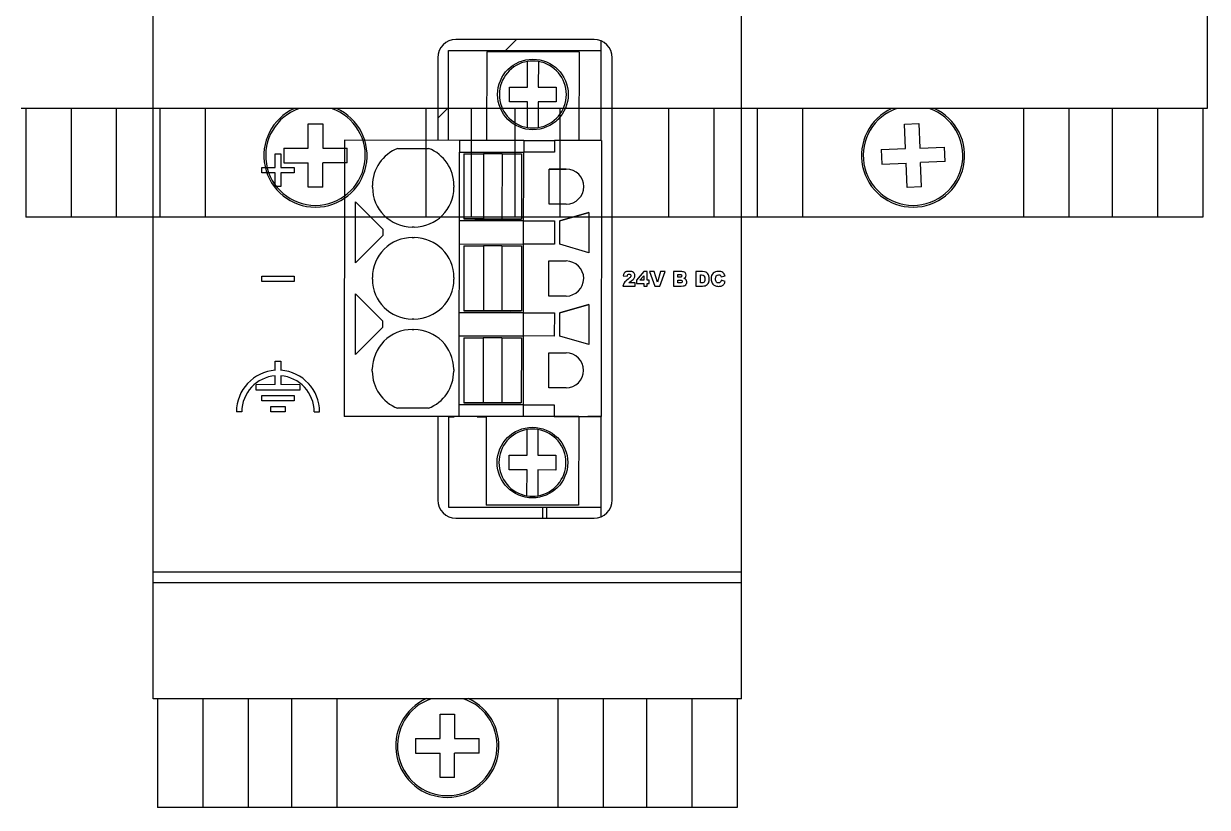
# Model space of a CAD drawing. Header units: millimetres. Extents: x 40 to 426, y -286 to 20.
# Drawn here: x 274.6 to 340, y -270 to -226.7 of the extents above; entities that cross this region are included whole.
import ezdxf

# ---------------------------------------------------------------- set-up
doc = ezdxf.new("R2010")
doc.units = ezdxf.units.MM
for name, color, linetype in [('02___PRT_ALL_AXES', 7, 'CONTINUOUS'), ('03___PRT_ALL_CURVES', 7, 'CONTINUOUS'), ('3_ALL_AXES', 7, 'CONTINUOUS')]:
    doc.layers.add(name, color=color, linetype=linetype)

# ---------------------------------------------------------------- blocks, each defined once
blk = doc.blocks.new('MOD_DIM780')
at = {"linetype": 'Continuous'}
for p, q in [((170.969, 124.511), (170.969, 38.611)), ((170.969, 38.611), (105.469, 38.611)), ((105.719, 38.611), (105.719, 32.611)), ((108.219, 38.611), (108.219, 32.611)), ((110.719, 38.611), (110.719, 32.611)), ((113.119, 38.611), (113.119, 32.611)), ((115.619, 38.611), (115.619, 32.611)), ((127.819, 38.611), (127.819, 32.611)), ((130.319, 38.611), (130.319, 32.611)), ((132.719, 38.611), (132.719, 32.611)), ((135.219, 38.611), (135.219, 32.611)), ((141.219, 38.611), (141.219, 32.611)), ((143.719, 38.611), (143.719, 32.611)), ((146.119, 38.611), (146.119, 32.611)), ((148.619, 38.611), (148.619, 32.611)), ((160.819, 38.611), (160.819, 32.611)), ((163.319, 38.611), (163.319, 32.611)), ((165.719, 38.611), (165.719, 32.611)), ((168.219, 38.611), (168.219, 32.611)), ((170.719, 38.611), (170.719, 32.611)), ((121.319, 37.761), (122.119, 37.761)), ((121.319, 36.411), (121.319, 37.761)), ((122.119, 37.761), (122.119, 36.411)), ((154.247, 37.743), (155.046, 37.776)), ((154.303, 36.394), (154.247, 37.743)), ((155.046, 37.776), (155.102, 36.427)), ((119.969, 36.411), (121.319, 36.411)), ((119.969, 36.411), (119.969, 35.611)), ((122.119, 36.411), (123.469, 36.411)), ((123.469, 35.611), (123.469, 36.411)), ((152.954, 36.338), (154.303, 36.394)), ((152.954, 36.338), (152.987, 35.539)), ((155.102, 36.427), (156.451, 36.483)), ((156.484, 35.683), (156.451, 36.483)), ((119.969, 35.611), (121.319, 35.611)), ((121.319, 34.261), (121.319, 35.611)), ((123.469, 35.611), (122.119, 35.611)), ((122.119, 34.261), (122.119, 35.611)), ((152.987, 35.539), (154.336, 35.594)), ((154.392, 34.246), (154.336, 35.594)), ((156.484, 35.683), (155.135, 35.628)), ((155.191, 34.279), (155.135, 35.628)), ((122.119, 34.261), (121.319, 34.261)), ((155.191, 34.279), (154.392, 34.246)), ((170.719, 32.611), (105.719, 32.611))]:
    blk.add_line(p, q, dxfattribs=at)
for centre, radius, start, end in [((121.719, 36.011), 2.85, 114.13646, 65.86354), ((121.719, 36.011), 2.75, 108.96165, 71.03835), ((154.719, 36.011), 2.85, 114.17754, 65.82246), ((154.719, 36.011), 2.75, 108.95434, 71.01264)]:
    blk.add_arc(centre, radius, start, end, dxfattribs=at)
blk = doc.blocks.new('MOD_PWR750')
at = {"color": 7, "linetype": 'Continuous'}
for p, q in [((-0.25, 6), (-0.25, 124)), ((32.25, 6), (32.25, 124)), ((24.5, 36.836), (24.5, 42.325)), ((15.47, 41.42), (15.47, 36.848)), ((16.07, 41.82), (24.5, 41.82)), ((16.07, 36.847), (16.07, 41.82)), ((18.177, 41.741), (18.171, 36.847)), ((23.276, 41.735), (18.177, 41.741)), ((20.424, 39.792), (20.426, 41.211)), ((21.026, 41.21), (21.024, 39.791)), ((23.276, 41.735), (23.271, 36.835)), ((19.436, 38.98), (19.437, 39.793)), ((19.437, 39.793), (20.424, 39.792)), ((21.024, 39.791), (22.012, 39.79)), ((22.012, 39.79), (22.011, 38.977)), ((20.423, 38.979), (19.436, 38.98)), ((20.422, 37.56), (20.423, 38.979)), ((21.023, 38.979), (21.022, 37.559)), ((22.011, 38.977), (21.023, 38.979)), ((10.321, 36.854), (10.303, 21.603)), ((16.671, 36.846), (10.321, 36.854)), ((16.671, 36.848), (16.67, 36.208)), ((20.221, 36.844), (16.671, 36.848)), ((20.221, 36.844), (20.22, 36.204)), ((20.221, 36.844), (21.921, 36.839)), ((21.921, 36.839), (21.92, 36.199)), ((24.521, 36.836), (21.921, 36.839)), ((24.521, 36.836), (24.503, 21.586)), ((13.272, 36.41), (14.969, 36.408)), ((16.664, 31.128), (16.67, 36.207)), ((16.67, 36.208), (20.22, 36.204)), ((16.92, 36.109), (16.916, 32.509)), ((16.92, 36.109), (17.999, 36.108)), ((17.999, 36.108), (17.995, 32.508)), ((19.021, 36.106), (17.999, 36.107)), ((19.021, 36.106), (19.016, 32.506)), ((19.021, 36.106), (20.1, 36.105)), ((20.1, 36.105), (20.096, 32.505)), ((20.214, 31.124), (20.22, 36.202)), ((21.92, 36.199), (20.22, 36.204)), ((21.617, 33.332), (21.619, 35.268)), ((21.619, 35.268), (22.569, 35.267)), ((22.569, 35.259), (21.619, 35.26)), ((22.569, 35.267), (22.569, 35.259)), ((11.868, 34.262), (11.868, 34.362)), ((16.368, 34.357), (16.368, 34.257)), ((10.933, 30.092), (10.937, 33.454)), ((10.937, 33.454), (12.435, 31.953)), ((22.567, 33.331), (21.617, 33.332)), ((22.216, 32.409), (23.816, 32.868)), ((23.816, 32.861), (22.216, 32.403)), ((23.816, 32.868), (23.814, 30.646)), ((14.165, 32.059), (14.065, 32.059)), ((20.216, 32.404), (16.666, 32.408)), ((17.995, 32.508), (16.916, 32.509)), ((16.916, 32.508), (17.516, 32.508)), ((17.516, 32.508), (17.516, 32.506)), ((17.516, 32.506), (19.496, 32.503)), ((19.016, 32.506), (17.995, 32.507)), ((20.096, 32.505), (19.016, 32.506)), ((19.496, 32.505), (20.096, 32.505)), ((19.496, 32.503), (19.496, 32.505)), ((20.216, 32.404), (21.916, 32.399)), ((21.916, 32.399), (21.914, 31.119)), ((22.214, 31.109), (22.216, 32.409)), ((12.435, 31.59), (10.933, 30.092)), ((12.435, 31.953), (12.435, 31.59)), ((14.065, 31.479), (14.165, 31.479)), ((16.658, 26.048), (16.664, 31.127)), ((16.664, 31.128), (20.214, 31.124)), ((16.914, 31.029), (16.91, 27.429)), ((16.914, 31.029), (17.993, 31.028)), ((17.993, 31.028), (17.989, 27.428)), ((19.015, 31.026), (17.993, 31.027)), ((19.015, 31.026), (19.01, 27.426)), ((19.015, 31.026), (20.094, 31.025)), ((20.094, 31.025), (20.09, 27.425)), ((20.208, 26.044), (20.214, 31.122)), ((21.914, 31.119), (20.214, 31.124)), ((23.814, 30.646), (22.214, 31.109)), ((21.611, 28.252), (21.613, 30.188)), ((21.613, 30.188), (22.563, 30.187)), ((22.563, 30.179), (21.613, 30.18)), ((22.563, 30.187), (22.563, 30.179)), ((11.862, 29.182), (11.862, 29.282)), ((16.362, 29.277), (16.362, 29.177)), ((10.927, 25.012), (10.931, 28.374)), ((10.931, 28.374), (12.429, 26.873)), ((22.561, 28.251), (21.611, 28.252)), ((22.21, 27.329), (23.81, 27.788)), ((23.81, 27.781), (22.21, 27.323)), ((23.81, 27.788), (23.808, 25.566)), ((12.429, 26.873), (12.429, 26.51)), ((14.159, 26.979), (14.059, 26.979)), ((20.21, 27.324), (16.66, 27.328)), ((17.989, 27.428), (16.91, 27.429)), ((16.91, 27.428), (17.51, 27.428)), ((17.51, 27.428), (17.51, 27.426)), ((17.51, 27.426), (19.49, 27.423)), ((19.01, 27.426), (17.989, 27.427)), ((20.09, 27.425), (19.01, 27.426)), ((19.49, 27.425), (20.09, 27.425)), ((19.49, 27.423), (19.49, 27.425)), ((20.21, 27.324), (21.91, 27.319)), ((21.91, 27.319), (21.908, 26.039)), ((22.208, 26.029), (22.21, 27.329)), ((12.429, 26.51), (10.927, 25.012)), ((14.059, 26.399), (14.159, 26.399)), ((16.653, 21.608), (16.658, 26.047)), ((16.658, 26.048), (20.208, 26.044)), ((16.908, 25.949), (16.904, 22.349)), ((16.908, 25.949), (17.987, 25.948)), ((17.987, 25.948), (17.983, 22.348)), ((19.009, 25.946), (17.987, 25.947)), ((19.009, 25.946), (19.005, 22.346)), ((19.009, 25.946), (20.088, 25.945)), ((20.088, 25.945), (20.084, 22.345)), ((20.203, 21.604), (20.208, 26.043)), ((21.908, 26.039), (20.208, 26.044)), ((23.808, 25.566), (22.208, 26.029)), ((21.605, 23.172), (21.607, 25.108)), ((21.607, 25.108), (22.557, 25.107)), ((22.557, 25.099), (21.607, 25.1)), ((22.557, 25.107), (22.557, 25.099)), ((11.856, 24.102), (11.856, 24.202)), ((16.356, 24.197), (16.356, 24.097)), ((22.555, 23.171), (21.605, 23.172)), ((20.204, 22.244), (16.654, 22.248)), ((17.983, 22.348), (16.904, 22.349)), ((16.904, 22.348), (17.504, 22.348)), ((17.504, 22.348), (17.504, 22.346)), ((17.504, 22.346), (19.484, 22.343)), ((19.005, 22.346), (17.983, 22.347)), ((20.084, 22.345), (19.005, 22.346)), ((19.484, 22.345), (20.084, 22.345)), ((19.484, 22.343), (19.484, 22.345)), ((20.204, 22.244), (21.904, 22.239)), ((21.904, 22.239), (21.903, 21.599)), ((10.303, 21.614), (16.653, 21.606)), ((17.732, 21.594), (10.303, 21.603)), ((14.952, 22.048), (13.255, 22.05)), ((15.47, 21.597), (15.47, 16.98)), ((16.07, 21.596), (16.07, 16.58)), ((16.07, 21.58), (16.38, 21.58)), ((16.38, 21.596), (16.38, 21.58)), ((16.653, 21.608), (20.203, 21.604)), ((17.64, 21.594), (17.64, 21.58)), ((17.64, 21.58), (18.153, 21.58)), ((17.732, 21.588), (17.732, 21.594)), ((18.153, 21.588), (17.732, 21.588)), ((18.153, 21.601), (18.147, 16.694)), ((23.253, 21.595), (18.153, 21.601)), ((21.903, 21.599), (20.203, 21.604)), ((21.903, 21.599), (24.503, 21.596)), ((23.253, 21.595), (23.247, 16.688)), ((24.503, 21.586), (23.753, 21.587)), ((24.5, 16.075), (24.5, 21.586)), ((20.4, 19.452), (20.402, 20.871)), ((21.002, 20.87), (21, 19.451)), ((19.412, 18.64), (19.413, 19.453)), ((19.413, 19.453), (20.4, 19.452)), ((21, 19.451), (21.988, 19.45)), ((21.988, 19.45), (21.987, 18.637)), ((20.4, 18.639), (19.412, 18.64)), ((20.398, 17.22), (20.4, 18.639)), ((21, 18.639), (20.998, 17.219)), ((21.987, 18.637), (21, 18.639)), ((16.07, 16.58), (24.5, 16.58)), ((23.247, 16.695), (18.147, 16.701)), ((23.247, 16.688), (18.147, 16.694)), ((21.5, 15.98), (21.5, 16.58)), ((32.25, 13), (-0.25, 13)), ((32.25, 12.4), (-0.25, 12.4)), ((32.25, 6), (-0.25, 6)), ((0, 6), (0, 0)), ((32, 6), (32, 0)), ((15.6, 5.15), (16.4, 5.15)), ((15.6, 3.8), (15.6, 5.15)), ((16.4, 5.15), (16.4, 3.8)), ((14.25, 3.8), (15.6, 3.8)), ((14.25, 3.8), (14.25, 3)), ((16.4, 3.8), (17.75, 3.8)), ((17.75, 3), (17.75, 3.8)), ((14.25, 3), (15.6, 3)), ((15.6, 1.65), (15.6, 3)), ((17.75, 3), (16.4, 3)), ((16.4, 1.65), (16.4, 3)), ((16.4, 1.65), (15.6, 1.65))]:
    blk.add_line(p, q, dxfattribs=at)
at = {"color": 2, "linetype": 'Continuous'}
for p, q in [((19.215, 41.82), (19.815, 42.42)), ((15.47, 38.075), (16.07, 38.675))]:
    blk.add_line(p, q, dxfattribs=at)
at = {"color": 7, "linetype": 'Continuous'}
for centre in [(20.724, 39.388), (20.7, 19.048)]:
    blk.add_circle(centre, 1.95, dxfattribs=at)
for centre, radius, start, end in [((20.724, 39.385), 1.85, 99.26551, 260.60067), ((20.724, 39.385), 1.85, 80.60067, 99.26551), ((20.724, 39.385), 1.85, 279.26551, 80.60067), ((20.724, 39.385), 1.85, 260.60067, 279.26551), ((14.068, 34.359), 2.2, 111.21306, 179.93309), ((14.168, 34.359), 2.2, 359.93309, 68.65312), ((22.568, 34.299), 0.968, 269.93309, 89.93309), ((14.068, 34.259), 2.2, 179.93309, 269.93309), ((14.168, 34.259), 2.2, 269.93309, 359.93309), ((14.062, 29.279), 2.2, 89.93309, 179.93309), ((14.162, 29.279), 2.2, 359.93309, 89.93309), ((22.562, 29.219), 0.968, 269.93309, 89.93309), ((14.062, 29.179), 2.2, 179.93309, 269.93309), ((14.162, 29.179), 2.2, 269.93309, 359.93309), ((14.056, 24.199), 2.2, 89.93309, 179.93309), ((14.156, 24.199), 2.2, 359.93309, 89.93309), ((22.556, 24.139), 0.968, 269.93309, 89.93309), ((14.056, 24.099), 2.2, 179.93309, 248.65312), ((14.156, 24.099), 2.2, 291.21306, 359.93309), ((20.7, 19.045), 1.85, 99.26551, 260.60067), ((20.7, 19.045), 1.85, 80.60067, 99.26551), ((20.7, 19.045), 1.85, 279.26551, 80.60067), ((20.7, 19.045), 1.85, 260.60067, 279.26551), ((16, 3.4), 2.85, 113.72033, 66.27967), ((16, 3.4), 2.75, 108.83959, 71.16041)]:
    blk.add_arc(centre, radius, start, end, dxfattribs=at)
at = {"layer": '02___PRT_ALL_AXES', "color": 7, "linetype": 'Continuous'}
for p, q in [((24.1, 42.42), (16.47, 42.42)), ((25.1, 16.98), (25.1, 41.42)), ((16.47, 15.98), (24.1, 15.98)), ((2.5, 6), (2.5, 0)), ((5, 6), (5, 0)), ((7.4, 6), (7.4, 0)), ((9.9, 6), (9.9, 0)), ((22.1, 6), (22.1, 0)), ((24.6, 6), (24.6, 0)), ((27, 6), (27, 0)), ((29.5, 6), (29.5, 0)), ((32, 0), (0, 0))]:
    blk.add_line(p, q, dxfattribs=at)
for centre, start, end in [((16.47, 41.42), 90, 180), ((24.1, 41.42), 0, 90), ((16.47, 16.98), 180, 270), ((24.1, 16.98), 270, 0)]:
    blk.add_arc(centre, 1, start, end, dxfattribs=at)
at = {"layer": '03___PRT_ALL_CURVES', "color": 4, "linetype": 'Continuous'}
for p, q in [((6.5, 36.1), (6.8, 36.1)), ((6.5, 35.35), (6.5, 36.1)), ((6.8, 36.1), (6.8, 35.35)), ((5.75, 35.35), (6.5, 35.35)), ((5.75, 35.05), (5.75, 35.35)), ((6.8, 35.35), (7.55, 35.35)), ((7.55, 35.35), (7.55, 35.05)), ((6.5, 35.05), (5.75, 35.05)), ((6.5, 34.3), (6.5, 35.05)), ((7.55, 35.05), (6.8, 35.05)), ((6.8, 35.05), (6.8, 34.3)), ((6.8, 34.3), (6.5, 34.3)), ((26.844, 29.614), (26.439, 29.132)), ((27.038, 29.614), (26.844, 29.614)), ((27.038, 29.122), (27.038, 29.614)), ((27.423, 29.6), (27.165, 29.6)), ((27.165, 29.6), (27.466, 28.8)), ((27.603, 29.024), (27.423, 29.6)), ((27.781, 29.6), (27.603, 29.024)), ((27.734, 28.8), (28.032, 29.6)), ((28.032, 29.6), (27.781, 29.6)), ((28.949, 29.6), (28.486, 29.6)), ((28.486, 29.6), (28.486, 28.8)), ((28.735, 29.438), (28.844, 29.438)), ((28.735, 29.286), (28.735, 29.438)), ((30.098, 29.6), (29.731, 29.6)), ((29.731, 29.6), (29.731, 28.8)), ((29.978, 29.419), (30.039, 29.419)), ((29.978, 28.982), (29.978, 29.419)), ((5.75, 29.35), (7.55, 29.35)), ((5.75, 29.05), (5.75, 29.35)), ((7.55, 29.05), (5.75, 29.05)), ((7.55, 29.35), (7.55, 29.05)), ((25.7, 28.8), (26.367, 28.8)), ((25.716, 29.358), (25.939, 29.34)), ((26.02, 28.981), (26.073, 29.03)), ((26.367, 28.981), (26.02, 28.981)), ((26.073, 29.03), (26.163, 29.095)), ((26.367, 28.8), (26.367, 28.981)), ((26.439, 29.132), (26.439, 28.95)), ((26.439, 28.95), (26.844, 28.95)), ((26.629, 29.122), (26.844, 29.374)), ((26.844, 29.122), (26.629, 29.122)), ((26.844, 29.374), (26.844, 29.122)), ((26.844, 28.95), (26.844, 28.8)), ((26.844, 28.8), (27.038, 28.8)), ((27.138, 29.122), (27.038, 29.122)), ((27.038, 28.95), (27.138, 28.95)), ((27.038, 28.8), (27.038, 28.95)), ((27.138, 28.95), (27.138, 29.122)), ((27.466, 28.8), (27.734, 28.8)), ((28.486, 28.8), (28.913, 28.8)), ((28.843, 29.286), (28.735, 29.286)), ((28.735, 29.134), (28.861, 29.134)), ((28.735, 28.972), (28.735, 29.134)), ((28.861, 28.972), (28.735, 28.972)), ((28.913, 28.8), (29.023, 28.811)), ((29.731, 28.8), (30.098, 28.8)), ((30.038, 28.982), (29.978, 28.982)), ((31.096, 29.37), (31.12, 29.316)), ((31.12, 29.316), (31.338, 29.365)), ((31.346, 29.062), (31.129, 29.127)), ((6.5, 24.645), (6.8, 24.645)), ((6.5, 24.145), (6.5, 24.645)), ((6.8, 24.645), (6.8, 24.145)), ((6.5, 23.354), (6.5, 23.844)), ((6.8, 23.844), (6.8, 23.354)), ((6.5, 23.354), (5.45, 23.351)), ((5.45, 23.051), (5.45, 23.351)), ((7.85, 23.051), (5.45, 23.051)), ((7.85, 23.351), (6.8, 23.354)), ((7.85, 23.351), (7.85, 23.051)), ((5.75, 22.751), (7.55, 22.751)), ((5.75, 22.451), (5.75, 22.751)), ((7.55, 22.451), (5.75, 22.451)), ((7.55, 22.751), (7.55, 22.451)), ((4.65, 21.849), (4.35, 21.848)), ((6.25, 22.15), (7.05, 22.15)), ((6.25, 21.85), (6.25, 22.15)), ((7.05, 21.85), (6.25, 21.85)), ((7.05, 22.15), (7.05, 21.85)), ((8.65, 21.851), (8.95, 21.851))]:
    blk.add_line(p, q, dxfattribs=at)
for radius, start, end in [(2.3, 93.73934, 180.03664), (2, 94.30122, 180.03664), (2.3, 0.03664, 86.26066), (2, 0.03664, 85.69878)]:
    blk.add_arc((6.65, 21.85), radius, start, end, dxfattribs=at)
for points in [[(25.764, 29.505), (25.741, 29.47), (25.725, 29.42), (25.716, 29.358)], [(25.863, 29.585), (25.82, 29.567), (25.787, 29.539), (25.764, 29.505)], [(26.039, 29.614), (25.964, 29.614), (25.905, 29.604), (25.863, 29.585)], [(25.939, 29.34), (25.945, 29.385), (25.957, 29.417), (25.975, 29.435)], [(25.975, 29.435), (25.993, 29.452), (26.017, 29.461), (26.045, 29.461)], [(26.221, 29.587), (26.177, 29.604), (26.117, 29.614), (26.039, 29.614)], [(26.045, 29.461), (26.072, 29.461), (26.095, 29.453), (26.113, 29.435)], [(26.113, 29.435), (26.131, 29.418), (26.14, 29.397), (26.14, 29.373)], [(26.324, 29.505), (26.299, 29.542), (26.265, 29.569), (26.221, 29.587)], [(26.361, 29.381), (26.361, 29.426), (26.349, 29.467), (26.324, 29.505)], [(28.844, 29.438), (28.881, 29.438), (28.908, 29.431), (28.923, 29.418)], [(28.923, 29.418), (28.938, 29.405), (28.946, 29.387), (28.946, 29.364)], [(29.126, 29.543), (29.084, 29.581), (29.026, 29.6), (28.949, 29.6)], [(29.188, 29.401), (29.188, 29.457), (29.167, 29.505), (29.126, 29.543)], [(30.039, 29.419), (30.103, 29.419), (30.149, 29.403), (30.177, 29.372)], [(30.273, 29.571), (30.228, 29.59), (30.17, 29.6), (30.098, 29.6)], [(30.383, 29.486), (30.354, 29.523), (30.318, 29.551), (30.273, 29.571)], [(30.447, 29.358), (30.434, 29.406), (30.413, 29.449), (30.383, 29.486)], [(30.673, 29.507), (30.603, 29.436), (30.568, 29.334), (30.568, 29.202)], [(30.972, 29.614), (30.843, 29.614), (30.743, 29.578), (30.673, 29.507)], [(30.849, 29.361), (30.879, 29.406), (30.922, 29.429), (30.978, 29.429)], [(31.209, 29.552), (31.152, 29.593), (31.072, 29.614), (30.972, 29.614)], [(30.978, 29.429), (31.003, 29.429), (31.025, 29.423), (31.045, 29.413)], [(31.338, 29.365), (31.31, 29.449), (31.267, 29.512), (31.209, 29.552)], [(25.769, 28.986), (25.731, 28.928), (25.708, 28.865), (25.7, 28.8)], [(25.988, 29.191), (25.881, 29.112), (25.808, 29.043), (25.769, 28.986)], [(26.112, 29.302), (26.094, 29.276), (26.053, 29.239), (25.988, 29.191)], [(26.14, 29.373), (26.14, 29.35), (26.131, 29.327), (26.112, 29.302)], [(26.163, 29.095), (26.238, 29.148), (26.29, 29.196), (26.318, 29.241)], [(26.318, 29.241), (26.347, 29.285), (26.361, 29.332), (26.361, 29.381)], [(28.923, 29.306), (28.908, 29.293), (28.881, 29.286), (28.843, 29.286)], [(28.861, 29.134), (28.904, 29.134), (28.934, 29.126), (28.951, 29.112)], [(28.951, 28.994), (28.934, 28.979), (28.904, 28.972), (28.861, 28.972)], [(28.946, 29.364), (28.946, 29.339), (28.938, 29.319), (28.923, 29.306)], [(28.951, 29.112), (28.969, 29.098), (28.977, 29.079), (28.977, 29.055)], [(28.977, 29.055), (28.977, 29.03), (28.969, 29.01), (28.951, 28.994)], [(29.023, 28.811), (29.065, 28.816), (29.096, 28.825), (29.117, 28.837)], [(29.058, 29.226), (29.095, 29.239), (29.124, 29.256), (29.144, 29.279)], [(29.184, 29.154), (29.157, 29.188), (29.115, 29.211), (29.058, 29.226)], [(29.117, 28.837), (29.15, 28.856), (29.177, 28.882), (29.196, 28.916)], [(29.144, 29.279), (29.173, 29.313), (29.188, 29.353), (29.188, 29.401)], [(29.225, 29.028), (29.225, 29.078), (29.212, 29.12), (29.184, 29.154)], [(29.196, 28.916), (29.215, 28.948), (29.225, 28.986), (29.225, 29.028)], [(30.149, 28.999), (30.127, 28.987), (30.09, 28.982), (30.038, 28.982)], [(30.098, 28.8), (30.141, 28.8), (30.191, 28.807), (30.245, 28.822)], [(30.2, 29.059), (30.187, 29.03), (30.17, 29.01), (30.149, 28.999)], [(30.177, 29.372), (30.204, 29.34), (30.218, 29.282), (30.218, 29.198)], [(30.218, 29.198), (30.218, 29.133), (30.212, 29.087), (30.2, 29.059)], [(30.245, 28.822), (30.284, 28.832), (30.322, 28.853), (30.356, 28.885)], [(30.356, 28.885), (30.391, 28.917), (30.418, 28.957), (30.437, 29.004)], [(30.437, 29.004), (30.457, 29.05), (30.467, 29.117), (30.467, 29.203)], [(30.467, 29.203), (30.467, 29.257), (30.46, 29.309), (30.447, 29.358)], [(30.568, 29.202), (30.568, 29.102), (30.587, 29.021), (30.628, 28.957)], [(30.628, 28.957), (30.668, 28.894), (30.715, 28.849), (30.77, 28.824)], [(30.77, 28.824), (30.825, 28.799), (30.896, 28.786), (30.983, 28.786)], [(30.815, 29.203), (30.815, 29.275), (30.826, 29.327), (30.849, 29.361)], [(30.856, 29.021), (30.829, 29.054), (30.815, 29.115), (30.815, 29.203)], [(30.969, 28.972), (30.92, 28.972), (30.883, 28.988), (30.856, 29.021)], [(31.076, 29.012), (31.052, 28.985), (31.016, 28.972), (30.969, 28.972)], [(30.983, 28.786), (31.055, 28.786), (31.114, 28.797), (31.16, 28.817)], [(31.045, 29.413), (31.065, 29.403), (31.082, 29.388), (31.096, 29.37)], [(31.129, 29.127), (31.118, 29.077), (31.1, 29.038), (31.076, 29.012)], [(31.16, 28.817), (31.207, 28.838), (31.245, 28.869), (31.277, 28.91)], [(31.277, 28.91), (31.308, 28.95), (31.331, 29.001), (31.346, 29.062)]]:
    blk.add_open_spline(points, degree=3, dxfattribs=at)
at = {"layer": '3_ALL_AXES', "color": 7, "linetype": 'Continuous'}
blk.add_line((21.25, 16.58), (21.25, 15.98), dxfattribs=at)

msp = doc.modelspace()

# ---------------------------------------------------------------- block references
for name, p in [('MOD_DIM780', (169, -270)), ('MOD_PWR750', (282, -270))]:
    msp.add_blockref(name, p)

doc.saveas('drawing.dxf')
